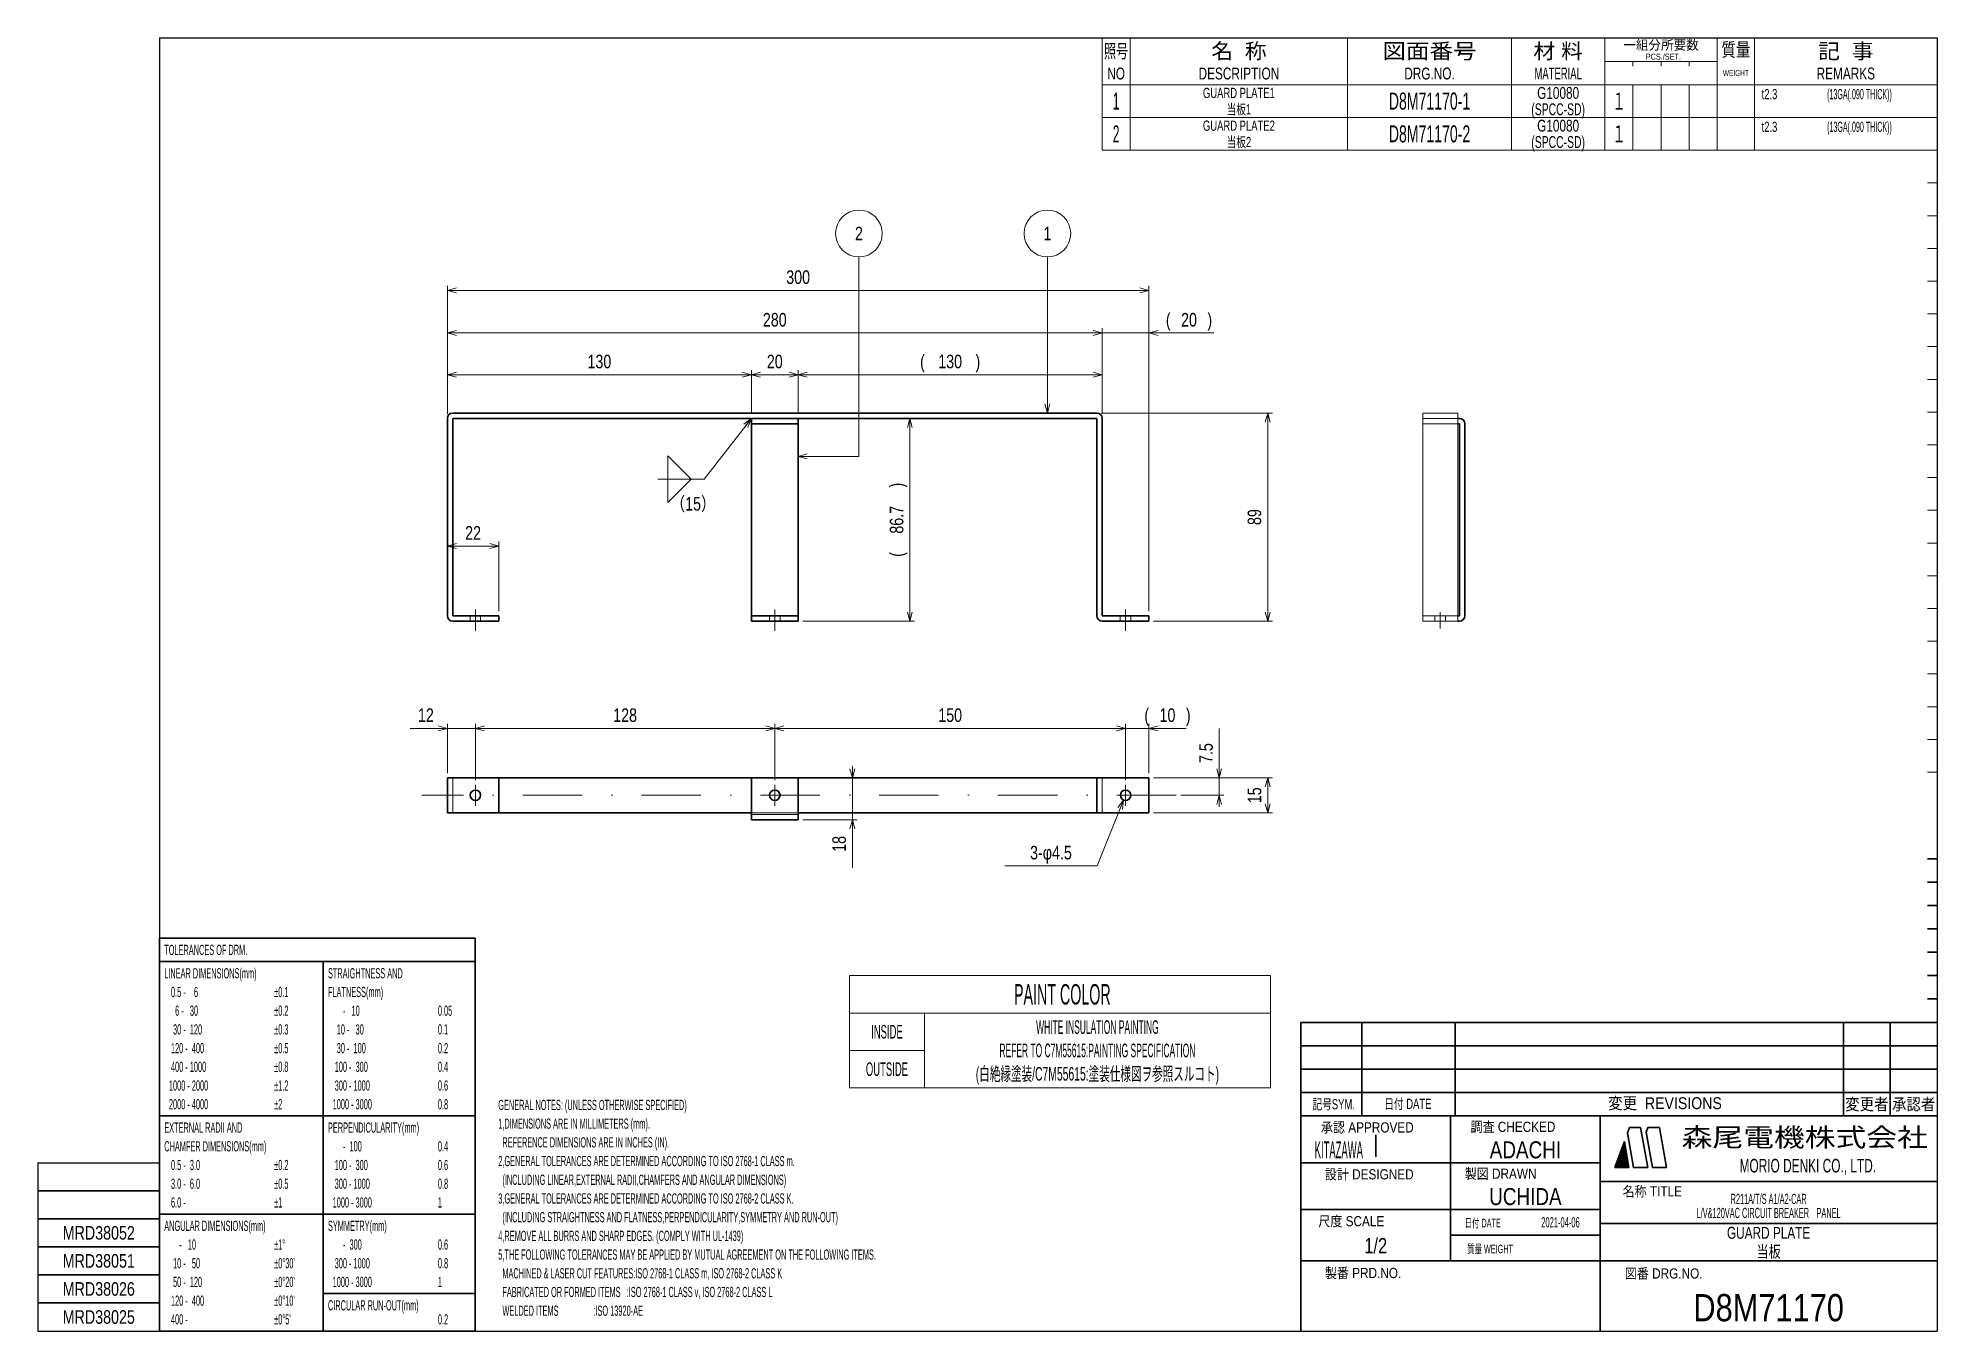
# Model space of a CAD drawing. Header units: millimetres. Extents: x 7 to 413, y 10 to 287.
import ezdxf
from ezdxf.enums import TextEntityAlignment as Align

# ---------------------------------------------------------------- set-up
doc = ezdxf.new("R2010")
doc.units = ezdxf.units.MM
doc.linetypes.add('DASHDOT', pattern=[25.3, 12.7, -6.3, 0, -6.3])
doc.linetypes.add('DASHED', pattern=[19, 12.7, -6.3])
for name, color, linetype in [('GR01_01', 7, 'Continuous'), ('GR01_02', 7, 'Continuous'), ('GR01_03', 7, 'Continuous'), ('図面枠D8M', 7, 'Continuous'), ('表題、部品表_01', 7, 'Continuous'), ('表題、部品表_02', 7, 'Continuous'), ('表題、部品表_03', 7, 'Continuous')]:
    doc.layers.add(name, color=color, linetype=linetype)
doc.styles.add('HG丸ｺﾞｼｯｸM-PRO', font='')
doc.styles.get('HG丸ｺﾞｼｯｸM-PRO').set_extended_font_data('HG丸ｺﾞｼｯｸM-PRO')

# ---------------------------------------------------------------- blocks, each defined once
blk = doc.blocks.new('BLKF024')
at = {"layer": '図面枠D8M', "color": 4, "linetype": 'Continuous', "lineweight": 13}
for p, q in [((344.778471, 46.998727), (346.524087, 48.744343)), ((344.8594, 47.221078), (346.502888, 48.864566)), ((344.940329, 47.443428), (346.48169, 48.984789)), ((345.021258, 47.665778), (346.460491, 49.105012)), ((345.102186, 47.888128), (346.439293, 49.225235)), ((345.183115, 48.110479), (346.418094, 49.345457)), ((345.264044, 48.332829), (346.396896, 49.46568)), ((345.344973, 48.555179), (346.375697, 49.585903)), ((345.425902, 48.777529), (346.354499, 49.706126)), ((345.506831, 48.999879), (346.3333, 49.826349)), ((345.58776, 49.22223), (346.312102, 49.946572)), ((345.668689, 49.44458), (346.290903, 50.066794)), ((345.749617, 49.66693), (346.269705, 50.187017)), ((345.830546, 49.88928), (346.248506, 50.30724)), ((345.911475, 50.111631), (346.227307, 50.427463)), ((345.992404, 50.333981), (346.206109, 50.547686)), ((346.073333, 50.556331), (346.18491, 50.667909)), ((346.154262, 50.778681), (346.163712, 50.788131)), ((344.157871, 45.246757), (346.693675, 47.782561)), ((344.211969, 45.442276), (346.672477, 47.902784)), ((344.292898, 45.664626), (346.651278, 48.023006)), ((344.299292, 45.246757), (346.714874, 47.662338)), ((344.373827, 45.886976), (346.63008, 48.143229)), ((344.440714, 45.246757), (346.736072, 47.542115)), ((344.454756, 46.109327), (346.608881, 48.263452)), ((344.535684, 46.331677), (346.587682, 48.383675)), ((344.582135, 45.246757), (346.757271, 47.421892)), ((344.616613, 46.554027), (346.566484, 48.503898)), ((344.697542, 46.776377), (346.545285, 48.624121)), ((344.723556, 45.246757), (346.778469, 47.301669)), ((344.864978, 45.246757), (346.799668, 47.181447)), ((345.006399, 45.246757), (346.820866, 47.061224)), ((345.147821, 45.246757), (346.842065, 46.941001)), ((345.289242, 45.246757), (346.863263, 46.820778)), ((345.430663, 45.246757), (346.884462, 46.700555)), ((345.572085, 45.246757), (346.90566, 46.580332)), ((345.713506, 45.246757), (346.926859, 46.46011)), ((345.854927, 45.246757), (346.948057, 46.339887)), ((345.996349, 45.246757), (346.969256, 46.219664)), ((346.13777, 45.246757), (346.990455, 46.099441)), ((346.279191, 45.246757), (347.011653, 45.979218)), ((346.420613, 45.246757), (347.032852, 45.858995)), ((346.562034, 45.246757), (347.05405, 45.738773)), ((346.703455, 45.246757), (347.075249, 45.61855)), ((346.844877, 45.246757), (347.096447, 45.498327)), ((346.986298, 45.246757), (347.117646, 45.378104)), ((347.12772, 45.246757), (347.138844, 45.257881))]:
    blk.add_line(p, q, dxfattribs=at)
blk = doc.blocks.new('BLKF023')
at = {"layer": '図面枠D8M', "color": 2, "linetype": 'Continuous', "lineweight": 25}
for p, q in [((33, 286.75), (413, 286.75)), ((33, 286.75), (33, 10.25)), ((413, 286.75), (413, 10.25)), ((7, 46.25), (7, 10.25)), ((7, 46.25), (33, 46.25)), ((7, 10.25), (413, 10.25))]:
    blk.add_line(p, q, dxfattribs=at)
at = {"layer": '図面枠D8M', "color": 4, "linetype": 'Continuous', "lineweight": 13}
for p, q in [((413, 269.75), (411, 269.75)), ((413, 262.75), (411, 262.75)), ((413, 255.75), (411, 255.75)), ((413, 248.75), (411, 248.75)), ((413, 241.75), (411, 241.75)), ((413, 234.75), (411, 234.75)), ((413, 227.75), (411, 227.75)), ((413, 220.75), (411, 220.75)), ((413, 213.75), (411, 213.75)), ((413, 206.75), (411, 206.75)), ((413, 199.75), (411, 199.75)), ((413, 192.75), (411, 192.75)), ((413, 185.75), (411, 185.75)), ((413, 178.75), (411, 178.75)), ((413, 171.75), (411, 171.75)), ((413, 164.75), (411, 164.75)), ((413, 157.75), (411, 157.75)), ((413, 150.75), (411, 150.75)), ((413, 143.75), (411, 143.75)), ((413, 136.75), (411, 136.75)), ((411, 129.75), (413, 129.75))]:
    blk.add_line(p, q, dxfattribs=at)
at = {"layer": '図面枠D8M', "color": 3, "linetype": 'Continuous', "lineweight": 35}
for p, q in [((413, 111.25), (411, 111.25)), ((413, 106.25), (411, 106.25)), ((413, 101.25), (411, 101.25)), ((413, 96.25), (411, 96.25)), ((413, 91.25), (411, 91.25)), ((413, 86.25), (411, 86.25)), ((413, 81.25), (411, 81.25)), ((277, 76.25), (413, 76.25)), ((277, 76.25), (277, 10.25)), ((290, 76.25), (290, 56.25)), ((310, 76.25), (310, 56.25)), ((393, 76.25), (393, 56.25)), ((403, 76.25), (403, 56.25)), ((277, 71.25), (413, 71.25)), ((277, 66.25), (413, 66.25)), ((277, 61.25), (413, 61.25)), ((277, 56.25), (413, 56.25)), ((309, 56.25), (309, 25.25)), ((341, 56.25), (341, 10.25)), ((346.84, 52.65), (347.23, 53.75)), ((347.23, 53.75), (349.64, 53.75)), ((351.14, 45.25), (349.64, 53.75)), ((351.18, 53.75), (350.82, 52.76)), ((351.18, 53.75), (353.64, 53.75)), ((355.14, 45.25), (353.64, 53.75)), ((293, 52.17), (293, 47.48)), ((344.14, 45.25), (346.16, 50.8)), ((347.14, 45.25), (346.16, 50.8)), ((348.14, 45.25), (346.84, 52.65)), ((352.14, 45.25), (350.82, 52.76)), ((277, 46.25), (341, 46.25)), ((344.14, 45.25), (347.14, 45.25)), ((348.14, 45.25), (351.14, 45.25)), ((352.14, 45.25), (355.14, 45.25)), ((341, 42.25), (413, 42.25)), ((7, 40.25), (33, 40.25)), ((7, 34.25), (33, 34.25)), ((277, 36.25), (341, 36.25)), ((341, 33.25), (413, 33.25)), ((309, 30.75), (341, 30.75)), ((7, 28.25), (33, 28.25)), ((277, 25.25), (413, 25.25)), ((7, 22.25), (33, 22.25)), ((33, 16.25), (7, 16.25))]:
    blk.add_line(p, q, dxfattribs=at)
at = {"layer": '図面枠D8M', "color": 4, "linetype": 'Continuous', "lineweight": 13}
blk.add_blockref('BLKF024', (0, 0), dxfattribs=at)
at = {"layer": '図面枠D8M', "color": 4, "linetype": 'Continuous', "lineweight": 13, "style": 'HG丸ｺﾞｼｯｸM-PRO'}
for s, height, width, p in [('記号SYM.', 2.182, 0.69227, (284.03, 58.74)), ('日付 DATE', 2.182, 0.692507, (299.87, 58.83)), ('変更  REVISIONS', 2.5455, 0.887352, (354.85, 58.97)), ('変更者', 2.545, 0.887717, (398, 58.75)), ('承認者', 2.545, 0.887717, (408, 58.75)), ('承認 APPROVED', 2.1818, 0.863151, (291.21, 53.79)), ('調査 CHECKED', 2.182, 0.863174, (322.34, 53.92)), ('設計 DESIGNED', 2.1818, 0.862613, (291.61, 43.76)), ('製図 DRAWN', 2.182, 0.863099, (319.7, 43.9)), ('名称 TITLE', 2.182, 0.862489, (352.13, 40.11)), ('尺度 SCALE', 2.182, 0.862581, (287.78, 33.74)), ('日付 DATE', 1.818, 0.618255, (315.88, 33.34)), ('質量 WEIGHT', 1.818, 0.618812, (317.46, 27.8)), ('製番 PRD.NO.', 2.182, 0.863299, (290.29, 22.66)), ('図番 DRG.NO.', 2.182, 0.863083, (354.56, 22.56))]:
    blk.add_text(s, height=height, dxfattribs=dict(at, width=width)).set_placement(p, align=Align.MIDDLE_CENTER)
at = {"layer": '図面枠D8M', "color": 2, "linetype": 'Continuous', "lineweight": 25, "style": 'HG丸ｺﾞｼｯｸM-PRO', "width": 1.206081}
blk.add_text('森尾電機株式会社', height=4, dxfattribs=at).set_placement((384.72, 51.68), align=Align.MIDDLE_CENTER)
at = {"layer": '図面枠D8M', "color": 3, "linetype": 'Continuous', "lineweight": 35, "style": 'HG丸ｺﾞｼｯｸM-PRO', "width": 0.652197}
blk.add_text('MORIO DENKI CO., LTD.', height=2.9091, dxfattribs=at).set_placement((385.38, 45.61), align=Align.MIDDLE_CENTER)
blk = doc.blocks.new('BLKF025')
at = {"layer": '図面枠D8M', "color": 3, "linetype": 'Continuous', "lineweight": 35, "style": 'HG丸ｺﾞｼｯｸM-PRO'}
for s, height, width, p in [('KITAZAWA', 3.636, 0.414762, (285.11, 49)), ('ADACHI', 3.636, 0.830909, (325, 49)), ('UCHIDA', 3.636, 0.830691, (325, 39)), ('L/V&120VAC CIRCUIT BREAKER\u3000PANEL', 2.1818, 0.522042, (377, 35.5)), ('R211A/T/S A1/A2-CAR', 2.1818, 0.521924, (377, 38.5)), ('2021-04-06', 2.182, 0.482412, (332.5, 33.5)), ('GUARD PLATE', 2.5455, 0.741549, (377, 31.25)), ('1/2', 3.273, 0.80628, (293, 28.5)), ('D8M71170', 5.818, 0.845432, (377, 15.25))]:
    blk.add_text(s, height=height, dxfattribs=dict(at, width=width)).set_placement(p, align=Align.MIDDLE_CENTER)
blk = doc.blocks.new('BLKF027')
at = {"layer": '表題、部品表_01', "color": 4, "linetype": 'Continuous', "lineweight": 13}
for p, q in [((234.5, 286.75), (234.5, 276.75)), ((234.5, 286.75), (413, 286.75)), ((240.5, 286.75), (240.5, 276.75)), ((287, 286.75), (287, 276.75)), ((322, 286.75), (322, 276.75)), ((342, 286.75), (342, 276.75)), ((366, 286.75), (366, 276.75)), ((374, 286.75), (374, 276.75)), ((413, 286.75), (413, 276.75)), ((342, 281.75), (366, 281.75)), ((348, 280.75), (348, 281.75)), ((354, 281.75), (354, 280.75)), ((360, 281.75), (360, 280.75)), ((234.5, 276.75), (413, 276.75))]:
    blk.add_line(p, q, dxfattribs=at)
at = {"layer": '表題、部品表_01', "color": 3, "linetype": 'Continuous', "lineweight": 35, "style": 'HG丸ｺﾞｼｯｸM-PRO'}
for s, height, width, p in [('照号', 2.909, 0.651535, (237.5, 283.95)), ('名  称', 3.273, 1.042426, (263.75, 283.95)), ('図面番号', 3.273, 1.127518, (304.5, 283.95)), ('材 料', 3.273, 1.042439, (332, 283.95)), ('一組分所要数', 2.036, 0.966638, (354, 285.25)), ('質量', 2.909, 0.781842, (370, 284.25)), ('記  事', 3.273, 1.042426, (393.5, 283.95)), ('NO', 2.545, 0.740841, (237.5, 279.15)), ('DESCRIPTION', 2.5455, 0.741365, (263.75, 279.15)), ('DRG.NO.', 2.545, 0.741189, (304.5, 279.15)), ('MATERIAL', 2.545, 0.594756, (332, 279.15)), ('PCS./SET.', 1.309, 0.862935, (354.5, 282.75)), ('REMARKS', 2.545, 0.742803, (393.5, 279.15)), ('WEIGHT', 1.309, 0.635507, (370, 279.25))]:
    blk.add_text(s, height=height, dxfattribs=dict(at, width=width)).set_placement(p, align=Align.MIDDLE_CENTER)
blk = doc.blocks.new('BLKF026')
at = {"layer": '表題、部品表_01', "color": 3, "linetype": 'Continuous', "lineweight": 13}
blk.add_blockref('BLKF027', (0, 0), dxfattribs=at)
blk = doc.blocks.new('BLKF028')
at = {"layer": '表題、部品表_02', "color": 4, "linetype": 'Continuous', "lineweight": 13}
for p, q in [((234.5, 276.75), (234.5, 269.75)), ((234.5, 276.75), (413, 276.75)), ((240.5, 276.75), (240.5, 269.75)), ((287, 276.75), (287, 269.75)), ((322, 276.75), (322, 269.75)), ((342, 276.75), (342, 269.75)), ((348, 276.75), (348, 269.75)), ((354, 276.75), (354, 269.75)), ((360, 269.75), (360, 276.75)), ((366, 276.75), (366, 269.75)), ((374, 276.75), (374, 269.75)), ((413, 276.75), (413, 269.75)), ((234.5, 269.75), (413, 269.75))]:
    blk.add_line(p, q, dxfattribs=at)
blk = doc.blocks.new('BLKF030')
at = {"layer": 'GR01_01', "color": 3, "linetype": 'Continuous', "lineweight": 35}
for p, q in [((94.52, 205.4), (94.52, 163.2)), ((233.37, 206.55), (95.67, 206.55)), ((95.67, 163.2), (95.67, 205.4)), ((95.67, 205.4), (233.37, 205.4)), ((233.37, 205.4), (233.37, 163.2)), ((234.52, 163.2), (234.52, 205.4)), ((105.52, 163.2), (95.67, 163.2)), ((105.52, 162.05), (105.52, 163.2)), ((244.52, 163.2), (234.52, 163.2)), ((244.52, 162.05), (244.52, 163.2)), ((95.67, 162.05), (105.52, 162.05)), ((234.52, 162.05), (244.52, 162.05))]:
    blk.add_line(p, q, dxfattribs=at)
at = {"layer": 'GR01_01', "color": 4, "linetype": 'DASHED', "lineweight": 13}
for p, q in [((99.39, 163.2), (99.39, 162.05)), ((101.64, 162.05), (101.64, 163.2)), ((238.39, 163.2), (238.39, 162.05)), ((240.64, 162.05), (240.64, 163.2))]:
    blk.add_line(p, q, dxfattribs=at)
at = {"layer": 'GR01_01', "color": 3, "linetype": 'Continuous', "lineweight": 35}
for centre, start, end in [((95.67, 205.4), 90, 180), ((233.37, 205.4), 0, 90), ((95.67, 163.2), 180, 270), ((234.52, 163.2), 180, 270)]:
    blk.add_arc(centre, 1.15, start, end, dxfattribs=at)
blk = doc.blocks.new('BLKF031')
at = {"layer": 'GR01_03', "color": 3, "linetype": 'Continuous', "lineweight": 35}
for p, q in [((159.52, 205.4), (159.52, 162.05)), ((159.52, 205.4), (169.52, 205.4)), ((159.52, 204.25), (169.52, 204.25)), ((169.52, 162.05), (169.52, 205.4)), ((159.52, 163.2), (169.52, 163.2)), ((159.52, 162.05), (169.52, 162.05))]:
    blk.add_line(p, q, dxfattribs=at)
at = {"layer": 'GR01_03', "color": 4, "linetype": 'DASHED', "lineweight": 13}
for p, q in [((163.39, 163.2), (163.39, 162.05)), ((165.64, 162.05), (165.64, 163.2))]:
    blk.add_line(p, q, dxfattribs=at)
blk = doc.blocks.new('BLKF032')
at = {"layer": 'GR01_01', "color": 3, "linetype": 'Continuous', "lineweight": 35}
for p, q in [((94.52, 121.06), (94.52, 128.56)), ((94.52, 128.56), (244.52, 128.56)), ((105.52, 121.06), (105.52, 128.56)), ((233.37, 121.06), (233.37, 128.56)), ((244.52, 121.06), (244.52, 128.56)), ((94.52, 121.06), (159.52, 121.06)), ((169.52, 121.06), (244.52, 121.06))]:
    blk.add_line(p, q, dxfattribs=at)
at = {"layer": 'GR01_01', "color": 4, "linetype": 'DASHED', "lineweight": 13}
for p, q in [((95.67, 121.06), (95.67, 128.56)), ((234.52, 121.06), (234.52, 128.56)), ((159.52, 121.06), (169.52, 121.06))]:
    blk.add_line(p, q, dxfattribs=at)
at = {"layer": 'GR01_01', "color": 3, "linetype": 'Continuous', "lineweight": 35}
for centre in [(100.52, 124.81), (239.52, 124.81)]:
    blk.add_circle(centre, 1.12, dxfattribs=at)
blk = doc.blocks.new('BLKF033')
at = {"layer": 'GR01_03', "color": 3, "linetype": 'Continuous', "lineweight": 35}
for p, q in [((159.52, 119.56), (159.52, 128.56)), ((159.52, 128.56), (169.52, 128.56)), ((169.52, 119.56), (169.52, 128.56)), ((169.52, 119.56), (159.52, 119.56))]:
    blk.add_line(p, q, dxfattribs=at)
at = {"layer": 'GR01_03', "color": 4, "linetype": 'DASHED', "lineweight": 13}
blk.add_line((159.52, 120.71), (169.52, 120.71), dxfattribs=at)
at = {"layer": 'GR01_03', "color": 3, "linetype": 'Continuous', "lineweight": 35}
blk.add_circle((164.52, 124.81), 1.12, dxfattribs=at)
blk = doc.blocks.new('FXTIP_ARROW_S')
at = {"color": 0, "linetype": 'Continuous', "lineweight": -2}
for q in [(-1, 0), (-0.97, 0.26), (-0.97, -0.26)]:
    blk.add_line((0, 0), q, dxfattribs=at)
blk = doc.blocks.new('FXTIP_ARROW_E')
at = {"color": 0, "linetype": 'Continuous', "lineweight": -2}
for q in [(-1, 0), (-0.97, 0.26), (-0.97, -0.26)]:
    blk.add_line((0, 0), q, dxfattribs=at)
blk = doc.blocks.new('BLKF034')
at = {"layer": '表題、部品表_02', "color": 4, "linetype": 'Continuous', "lineweight": 13}
for p, q in [((234.5, 269.75), (234.5, 262.75)), ((234.5, 269.75), (413, 269.75)), ((240.5, 269.75), (240.5, 262.75)), ((287, 269.75), (287, 262.75)), ((322, 269.75), (322, 262.75)), ((342, 269.75), (342, 262.75)), ((348, 269.75), (348, 262.75)), ((354, 269.75), (354, 262.75)), ((360, 262.75), (360, 269.75)), ((366, 269.75), (366, 262.75)), ((374, 269.75), (374, 262.75)), ((413, 269.75), (413, 262.75)), ((234.5, 262.75), (413, 262.75))]:
    blk.add_line(p, q, dxfattribs=at)
blk = doc.blocks.new('BLKF037')
at = {"layer": '表題、部品表_01', "color": 3, "linetype": 'Continuous', "lineweight": 13}
for p, q in [((270.5, 86.25), (180.5, 86.25)), ((180.5, 86.25), (180.5, 62.25)), ((270.5, 62.25), (270.5, 86.25)), ((180.5, 78.25), (270.5, 78.25)), ((196.5, 78.25), (196.5, 62.25)), ((180.5, 70.25), (196.5, 70.25)), ((180.5, 62.25), (270.5, 62.25))]:
    blk.add_line(p, q, dxfattribs=at)
at = {"layer": '表題、部品表_01', "color": 3, "linetype": 'Continuous', "lineweight": 13, "style": 'HG丸ｺﾞｼｯｸM-PRO'}
for s, height, width, p in [('PAINT COLOR', 4.3636, 0.522273, (226, 82.25)), ('INSIDE', 2.909, 0.521235, (188.5, 74.25)), ('OUTSIDE', 2.909, 0.521235, (188.5, 66.25))]:
    blk.add_text(s, height=height, dxfattribs=dict(at, width=width)).set_placement(p, align=Align.MIDDLE_CENTER)
blk = doc.blocks.new('BLKF036')
at = {"layer": '表題、部品表_01', "color": 3, "linetype": 'Continuous', "lineweight": 13}
blk.add_blockref('BLKF037', (0, 0), dxfattribs=at)
at = {"layer": '表題、部品表_01', "color": 3, "linetype": 'Continuous', "lineweight": 13, "style": 'HG丸ｺﾞｼｯｸM-PRO'}
for s, width, p in [('WHITE INSULATION PAINTING', 0.464685, (233.5, 75.25)), ('REFER TO C7M55615:PAINTING SPECIFICATION', 0.464716, (233.5, 70.25)), ('(白絶縁塗装/C7M55615:塗装仕様図ヲ参照スルコト)', 0.570008, (233.5, 65.25))]:
    blk.add_text(s, height=2.9091, dxfattribs=dict(at, width=width)).set_placement(p, align=Align.MIDDLE_CENTER)
blk = doc.blocks.new('BLKF038')
at = {"layer": '図面枠D8M', "color": 3, "linetype": 'Continuous', "lineweight": 35}
for p, q in [((33, 94.25), (100.5, 94.25)), ((33, 94.25), (33, 10.25)), ((100.5, 10.25), (100.5, 94.25)), ((33, 89.25), (100.5, 89.25)), ((68, 10.25), (68, 89.25)), ((33, 56.25), (68, 56.25)), ((68, 56.25), (100.5, 56.25)), ((33, 35.25), (68, 35.25)), ((68, 35.25), (100.5, 35.25)), ((68, 18.25), (100.5, 18.25)), ((33, 10.25), (100.5, 10.25))]:
    blk.add_line(p, q, dxfattribs=at)
at = {"layer": '図面枠D8M', "color": 4, "linetype": 'Continuous', "lineweight": 13, "style": 'HG丸ｺﾞｼｯｸM-PRO'}
for s, height, width, p in [('TOLERANCES OF DRM.', 2.1818, 0.522208, (34, 91.75)), ('LINEAR DIMENSIONS(mm)', 2.1818, 0.521664, (34, 86.75)), ('STRAIGHTNESS AND', 2.1818, 0.521949, (69, 86.75)), (' 0.5 -    6', 2.1818, 0.524049, (35, 82.75)), ('±0.1', 2.182, 0.52198, (57.5, 82.75)), ('FLATNESS(mm)', 2.1818, 0.521994, (69, 82.75)), ('   6 -   30', 2.1818, 0.52397, (35, 78.75)), ('±0.2', 2.182, 0.52198, (57.5, 78.75)), ('     -   10', 2.1818, 0.524651, (70, 78.75)), ('0.05', 2.182, 0.52205, (92.5, 78.75)), ('  30 -  120', 2.1818, 0.522893, (35, 74.75)), ('±0.3', 2.182, 0.52198, (57.5, 74.75)), ('  10 -   30', 2.1818, 0.523391, (70, 74.75)), ('0.1', 2.182, 0.522424, (92.5, 74.75)), (' 120 -  400', 2.1818, 0.52246, (35, 70.75)), ('±0.5', 2.182, 0.52198, (57.5, 70.75)), ('  30 -  100', 2.1818, 0.522893, (70, 70.75)), ('0.2', 2.182, 0.522424, (92.5, 70.75)), (' 400 - 1000', 2.1818, 0.52208, (35, 66.75)), ('±0.8', 2.182, 0.52198, (57.5, 66.75)), (' 100 -  300', 2.1818, 0.52246, (70, 66.75)), ('0.4', 2.182, 0.522424, (92.5, 66.75)), ('1000 - 2000', 2.1818, 0.521744, (35, 62.75)), ('±1.2', 2.182, 0.52198, (57.5, 62.75)), (' 300 - 1000', 2.1818, 0.52208, (70, 62.75)), ('0.6', 2.182, 0.522424, (92.5, 62.75)), ('2000 - 4000', 2.1818, 0.521744, (35, 58.75)), ('±2', 2.182, 0.521216, (57.5, 58.75)), ('1000 - 3000', 2.1818, 0.521744, (70, 58.75)), ('0.8', 2.182, 0.522424, (92.5, 58.75)), ('EXTERNAL RADII AND', 2.1818, 0.522426, (34, 53.75)), ('PERPENDICULARITY(mm)', 2.1818, 0.521822, (69, 53.75)), ('CHAMFER DIMENSIONS(mm)', 2.1818, 0.521615, (34, 49.75)), ('     -  100', 2.1818, 0.52397, (70, 49.75)), ('0.4', 2.182, 0.522424, (92.5, 49.75)), (' 0.5 -  3.0', 2.1818, 0.523514, (35, 45.75)), ('±0.2', 2.182, 0.52198, (57.5, 45.75)), (' 100 -  300', 2.1818, 0.52246, (70, 45.75)), ('0.6', 2.182, 0.522424, (92.5, 45.75)), (' 3.0 -  6.0', 2.1818, 0.523514, (35, 41.75)), ('±0.5', 2.182, 0.52198, (57.5, 41.75)), (' 300 - 1000', 2.1818, 0.52208, (70, 41.75)), ('0.8', 2.182, 0.522424, (92.5, 41.75)), (' 6.0 -', 2.182, 0.523279, (35, 37.75)), ('±1', 2.182, 0.521216, (57.5, 37.75)), ('1000 - 3000', 2.1818, 0.521744, (70, 37.75)), ('1', 2.18, 0.521199, (92.5, 37.75)), ('ANGULAR DIMENSIONS(mm)', 2.1818, 0.521887, (34, 32.75)), ('SYMMETRY(mm)', 2.1818, 0.521222, (69, 32.75)), ('     -   10', 2.1818, 0.524651, (35, 28.75)), ('±1°', 2.182, 0.52122, (57.5, 28.75)), ('     -  300', 2.1818, 0.52397, (70, 28.75)), ('0.6', 2.182, 0.522424, (92.5, 28.75)), ('  10 -   50', 2.1818, 0.523391, (35, 24.75)), ("±0°30'", 2.182, 0.521679, (57.5, 24.75)), (' 300 - 1000', 2.1818, 0.52208, (70, 24.75)), ('0.8', 2.182, 0.522424, (92.5, 24.75)), ('  50 -  120', 2.1818, 0.522893, (35, 20.75)), ("±0°20'", 2.182, 0.521679, (57.5, 20.75)), ('1000 - 3000', 2.1818, 0.521744, (70, 20.75)), ('1', 2.18, 0.521199, (92.5, 20.75)), (' 120 -  400', 2.1818, 0.52246, (35, 16.75)), ("±0°10'", 2.182, 0.521679, (57.5, 16.75)), ('CIRCULAR RUN-OUT(mm)', 2.1818, 0.521639, (69, 15.75)), (' 400 -', 2.182, 0.52234, (35, 12.75)), ("±0°5'", 2.182, 0.521776, (57.5, 12.75)), ('0.2', 2.182, 0.522424, (92.5, 12.75))]:
    blk.add_text(s, height=height, dxfattribs=dict(at, width=width)).set_placement(p, align=Align.MIDDLE_LEFT)
blk = doc.blocks.new('BLKF039')
at = {"layer": 'GR01_01', "color": 3, "linetype": 'Continuous', "lineweight": 13}
for p, q in [((303.05, 206.55), (310.55, 206.55)), ((303.05, 162.05), (303.05, 206.55)), ((310.55, 162.05), (310.55, 206.55)), ((303.05, 163.2), (310.55, 163.2)), ((303.05, 162.05), (310.55, 162.05))]:
    blk.add_line(p, q, dxfattribs=at)
at = {"layer": 'GR01_01', "color": 4, "linetype": 'DASHED', "lineweight": 13}
blk.add_line((303.05, 205.4), (310.55, 205.4), dxfattribs=at)
blk = doc.blocks.new('BLKF040')
at = {"layer": 'GR01_03', "color": 4, "linetype": 'DASHED', "lineweight": 13}
for p, q in [((303.05, 205.4), (310.55, 205.4)), ((303.05, 204.25), (303.05, 205.4)), ((310.55, 204.25), (303.05, 204.25)), ((303.05, 163.2), (310.55, 163.2)), ((303.05, 162.05), (303.05, 163.2)), ((305.67, 162.05), (305.67, 163.2)), ((307.92, 163.2), (307.92, 162.05)), ((310.55, 162.05), (303.05, 162.05))]:
    blk.add_line(p, q, dxfattribs=at)
at = {"layer": 'GR01_03', "color": 3, "linetype": 'Continuous', "lineweight": 35}
for p, q in [((310.55, 205.4), (310.9, 205.4)), ((310.9, 204.25), (310.55, 204.25)), ((310.9, 163.2), (310.9, 204.25)), ((312.05, 204.25), (312.05, 163.2)), ((310.55, 163.2), (310.9, 163.2)), ((310.9, 162.05), (310.55, 162.05))]:
    blk.add_line(p, q, dxfattribs=at)
for centre, start, end in [((310.9, 204.25), 0, 90), ((310.9, 163.2), 270, 0)]:
    blk.add_arc(centre, 1.15, start, end, dxfattribs=at)

msp = doc.modelspace()

# ---------------------------------------------------------------- linework, layer by layer
at = {"layer": 'GR01_01', "color": 4, "linetype": 'DASHDOT', "lineweight": 13}
for p, q in [((100.52, 160.01), (100.52, 164.51)), ((239.52, 160.01), (239.52, 164.51)), ((100.52, 122.56), (100.52, 127.06)), ((239.52, 122.56), (239.52, 127.06)), ((250.34, 124.81), (89.03, 124.81))]:
    msp.add_line(p, q, dxfattribs=at)
at = {"layer": 'GR01_02', "color": 4, "linetype": 'Continuous', "lineweight": 13}
for p, q in [((182.51, 197.27), (182.51, 239.94)), ((222.81, 206.55), (222.81, 239.94)), ((94.52, 206.4), (94.52, 233.78)), ((94.52, 232.78), (244.52, 232.78)), ((244.52, 164.2), (244.52, 233.78)), ((94.52, 206.4), (94.52, 224.67)), ((94.52, 223.67), (234.52, 223.67)), ((234.52, 206.4), (234.52, 224.67)), ((234.52, 223.67), (244.52, 223.67)), ((244.52, 164.2), (244.52, 224.67)), ((244.52, 223.67), (258.36, 223.67)), ((94.52, 206.4), (94.52, 215.74)), ((159.52, 206.4), (159.52, 215.74)), ((169.52, 206.4), (169.52, 215.74)), ((234.52, 206.4), (234.52, 215.74)), ((94.52, 214.74), (159.52, 214.74)), ((159.52, 214.74), (169.52, 214.74)), ((169.52, 214.74), (234.52, 214.74)), ((159.52, 205.4), (149.45, 192.43)), ((193.39, 162.05), (193.39, 205.4)), ((234.37, 206.55), (270.9, 206.55)), ((269.9, 162.05), (269.9, 206.55)), ((141.66, 192.43), (141.66, 197.43)), ((141.66, 197.43), (146.66, 192.43)), ((169.52, 197.27), (182.51, 197.27)), ((149.45, 192.43), (139.53, 192.43)), ((141.66, 192.43), (141.66, 187.43)), ((141.66, 187.43), (146.66, 192.43)), ((105.52, 164.2), (105.52, 179.1)), ((94.52, 178.1), (105.52, 178.1)), ((170.52, 162.05), (194.39, 162.05)), ((245.52, 162.05), (270.9, 162.05)), ((86.6, 139.12), (94.52, 139.12)), ((94.52, 129.56), (94.52, 140.12)), ((94.52, 139.12), (100.52, 139.12)), ((100.52, 128.06), (100.52, 140.12)), ((100.52, 139.12), (164.52, 139.12)), ((164.52, 128.06), (164.52, 140.12)), ((164.52, 139.12), (239.52, 139.12)), ((239.52, 128.06), (239.52, 140.12)), ((239.52, 139.12), (244.52, 139.12)), ((244.52, 129.56), (244.52, 140.12)), ((244.52, 139.12), (252.44, 139.12)), ((259.54, 128.56), (259.54, 139.09)), ((181.11, 128.56), (181.11, 131.06)), ((181.11, 119.56), (181.11, 128.56)), ((245.52, 128.56), (270.9, 128.56)), ((245.52, 128.56), (260.54, 128.56)), ((259.54, 124.81), (259.54, 128.56)), ((269.9, 121.06), (269.9, 128.56)), ((239.1, 123.77), (233.45, 109.72)), ((251.34, 124.81), (260.54, 124.81)), ((259.54, 122.31), (259.54, 124.81)), ((170.52, 119.56), (182.11, 119.56)), ((181.11, 109.28), (181.11, 119.56)), ((245.52, 121.06), (270.9, 121.06)), ((233.45, 109.72), (213.69, 109.72))]:
    msp.add_line(p, q, dxfattribs=at)
for centre in [(182.51, 244.94), (222.81, 244.94)]:
    msp.add_circle(centre, 5, dxfattribs=at)
at = {"layer": 'GR01_03', "color": 4, "linetype": 'DASHDOT', "lineweight": 13}
for p, q in [((164.52, 160.01), (164.52, 164.51)), ((306.8, 163.95), (306.8, 160.5)), ((164.52, 122.56), (164.52, 127.06))]:
    msp.add_line(p, q, dxfattribs=at)

# ---------------------------------------------------------------- block references
at = {"layer": 'GR01_01', "color": 3, "linetype": 'Continuous', "lineweight": 35}
for name in ['BLKF030', 'BLKF032']:
    msp.add_blockref(name, (0, 0), dxfattribs=at)
at = {"layer": 'GR01_01', "color": 3, "linetype": 'Continuous', "lineweight": 13}
msp.add_blockref('BLKF039', (0, 0), dxfattribs=at)
at = {"layer": 'GR01_02', "color": 4, "linetype": 'Continuous', "lineweight": 13, "xscale": 2, "yscale": 2}
for name, p, rotation in [('FXTIP_ARROW_S', (94.52, 232.78), 180), ('FXTIP_ARROW_E', (244.52, 232.78), 360), ('FXTIP_ARROW_S', (94.52, 223.67), 180), ('FXTIP_ARROW_E', (234.52, 223.67), 360), ('FXTIP_ARROW_S', (244.52, 223.67), 180), ('FXTIP_ARROW_S', (94.52, 214.74), 180), ('FXTIP_ARROW_E', (159.52, 214.74), 360), ('FXTIP_ARROW_S', (159.52, 214.74), 180), ('FXTIP_ARROW_E', (169.52, 214.74), 360), ('FXTIP_ARROW_S', (169.52, 214.74), 180), ('FXTIP_ARROW_E', (234.52, 214.74), 360), ('FXTIP_ARROW_S', (222.81, 206.55), 270), ('FXTIP_ARROW_S', (159.52, 205.4), 52.16677805514789), ('FXTIP_ARROW_E', (193.39, 205.4), 90), ('FXTIP_ARROW_E', (269.9, 206.55), 90), ('FXTIP_ARROW_S', (169.52, 197.27), 180), ('FXTIP_ARROW_S', (94.52, 178.1), 180), ('FXTIP_ARROW_E', (105.52, 178.1), 360), ('FXTIP_ARROW_S', (193.39, 162.05), 270), ('FXTIP_ARROW_S', (269.9, 162.05), 270), ('FXTIP_ARROW_E', (94.52, 139.12), 360), ('FXTIP_ARROW_S', (100.52, 139.12), 180), ('FXTIP_ARROW_E', (164.52, 139.12), 360), ('FXTIP_ARROW_S', (164.52, 139.12), 180), ('FXTIP_ARROW_E', (239.52, 139.12), 360), ('FXTIP_ARROW_S', (244.52, 139.12), 180), ('FXTIP_ARROW_S', (181.11, 128.56), 270), ('FXTIP_ARROW_S', (259.54, 128.56), 270), ('FXTIP_ARROW_E', (269.9, 128.56), 90), ('FXTIP_ARROW_S', (239.1, 123.77), 68.09659857763127), ('FXTIP_ARROW_E', (259.54, 124.81), 90), ('FXTIP_ARROW_S', (269.9, 121.06), 270), ('FXTIP_ARROW_E', (181.11, 119.56), 90)]:
    msp.add_blockref(name, p, dxfattribs=dict(at, rotation=rotation))
at = {"layer": 'GR01_03', "color": 3, "linetype": 'Continuous', "lineweight": 35}
for name in ['BLKF031', 'BLKF033']:
    msp.add_blockref(name, (0, 0), dxfattribs=at)
at = {"layer": 'GR01_03', "color": 3, "linetype": 'DASHED', "lineweight": 13}
msp.add_blockref('BLKF040', (0, 0), dxfattribs=at)
at = {"layer": '図面枠D8M', "color": 4, "linetype": 'Continuous', "lineweight": 35}
msp.add_blockref('BLKF023', (0, 0), dxfattribs=at)
at = {"layer": '図面枠D8M', "color": 4, "linetype": 'Continuous', "lineweight": 13}
msp.add_blockref('BLKF038', (0, 0), dxfattribs=at)
at = {"layer": '図面枠D8M', "color": 3, "linetype": 'Continuous', "lineweight": 35}
msp.add_blockref('BLKF025', (0, 0), dxfattribs=at)
at = {"layer": '表題、部品表_01', "color": 3, "linetype": 'Continuous', "lineweight": 13}
for name in ['BLKF026', 'BLKF036']:
    msp.add_blockref(name, (0, 0), dxfattribs=at)
at = {"layer": '表題、部品表_02', "color": 4, "linetype": 'Continuous', "lineweight": 13}
for name in ['BLKF028', 'BLKF034']:
    msp.add_blockref(name, (0, 0), dxfattribs=at)

# ---------------------------------------------------------------- texts
at = {"layer": 'GR01_02', "color": 3, "linetype": 'Continuous', "lineweight": 35, "style": 'HG丸ｺﾞｼｯｸM-PRO', "width": 0.784542}
for s, p in [('2', (182.51, 244.94)), ('1', (222.81, 244.94))]:
    msp.add_text(s, height=2.91, dxfattribs=at).set_placement(p, align=Align.MIDDLE_CENTER)
at = {"layer": 'GR01_02', "color": 3, "linetype": 'Continuous', "lineweight": 35, "style": 'HG丸ｺﾞｼｯｸM-PRO'}
for s, height, rotation, width, p in [('300', 2.909, 360, 0.784542, (169.52, 233.28)), ('280', 2.909, 360, 0.784542, (164.52, 224.17)), ('(', 2.91, 360, 0.781868, (248.64, 224.17)), ('20', 2.909, 360, 0.784542, (253.08, 224.17)), (')', 2.91, 360, 0.781868, (257.52, 224.17)), ('130', 2.909, 360, 0.784542, (127.02, 215.24)), ('20', 2.909, 360, 0.784542, (164.52, 215.24)), ('(', 2.91, 360, 0.781868, (196.1, 215.24)), ('130', 2.909, 360, 0.784542, (202.02, 215.24)), (')', 2.91, 360, 0.781868, (207.94, 215.24)), ('89', 2.909, 90, 0.784542, (269.4, 184.3)), ('22', 2.909, 360, 0.784542, (100.02, 178.6)), ('12', 2.909, 360, 0.784542, (89.93, 139.62)), ('128', 2.909, 360, 0.784542, (132.52, 139.62)), ('150', 2.909, 360, 0.784542, (202.02, 139.62)), ('(', 2.91, 360, 0.781868, (244.04, 139.62)), ('10', 2.909, 360, 0.784542, (248.48, 139.62)), (')', 2.91, 360, 0.781868, (252.92, 139.62)), ('7.5', 2.909, 90, 0.784839, (259.04, 133.83)), ('15', 2.909, 90, 0.784542, (269.4, 124.81)), ('18', 2.909, 90, 0.784542, (180.61, 114.42))]:
    msp.add_text(s, height=height, rotation=rotation, dxfattribs=dict(at, width=width)).set_placement(p, align=Align.BOTTOM_CENTER)
at = {"layer": 'GR01_02', "color": 4, "linetype": 'Continuous', "lineweight": 35, "style": 'HG丸ｺﾞｼｯｸM-PRO'}
for s, height, width, p in [(')', 2.91, 0.781868, (192.89, 191.12)), ('86.7', 2.909, 0.784749, (192.89, 183.72)), ('(', 2.91, 0.781868, (192.89, 176.32))]:
    msp.add_text(s, height=height, rotation=90, dxfattribs=dict(at, width=width)).set_placement(p, align=Align.BOTTOM_CENTER)
at = {"layer": 'GR01_02', "color": 3, "linetype": 'Continuous', "lineweight": 35, "style": 'HG丸ｺﾞｼｯｸM-PRO', "width": 0.782992}
msp.add_text('（15）', height=2.909, dxfattribs=at).set_placement((142.25, 184.81), align=Align.BOTTOM_LEFT)
at = {"layer": 'GR01_02', "color": 3, "linetype": 'Continuous', "lineweight": 35, "style": 'HG丸ｺﾞｼｯｸM-PRO', "width": 0.783565}
msp.add_text('3-φ4.5', height=2.909, dxfattribs=at).set_placement((223.57, 110.22), align=Align.BOTTOM_CENTER)
at = {"layer": '図面枠D8M', "color": 3, "linetype": 'Continuous', "lineweight": 35, "style": 'HG丸ｺﾞｼｯｸM-PRO'}
for s, width, p in [('GENERAL NOTES: (UNLESS OTHERWISE SPECIFIED)', 0.52211, (105.41, 59.69)), ('1,DIMENSIONS ARE IN MILLIMETERS (mm).', 0.522052, (105.41, 55.69)), ('  REFERENCE DIMENSIONS ARE IN INCHES (IN).', 0.522009, (105.41, 51.69)), ('2,GENERAL TOLERANCES ARE DETERMINED ACCORDING TO ISO 2768-1 CLASS m.', 0.522186, (105.41, 47.69)), ('  (INCLUDING LINEAR,EXTERNAL RADII,CHAMFERS AND ANGULAR DIMENSIONS)', 0.522355, (105.41, 43.69)), ('3,GENERAL TOLERANCES ARE DETERMINED ACCORDING TO ISO 2768-2 CLASS K.', 0.52223, (105.41, 39.69)), ('  (INCLUDING STRAIGHTNESS AND FLATNESS,PERPENDICULARITY,SYMMETRY AND RUN-OUT)', 0.522087, (105.41, 35.69)), ('4,REMOVE ALL BURRS AND SHARP EDGES. (COMPLY WITH UL-1439)', 0.52235, (105.41, 31.69)), ('5,THE FOLLOWING TOLERANCES MAY BE APPLIED BY MUTUAL AGREEMENT ON THE FOLLOWING ITEMS.', 0.522482, (105.41, 27.69)), ('  MACHINED & LASER CUT FEATURES:ISO 2768-1 CLASS m, ISO 2768-2 CLASS K', 0.522369, (105.41, 23.69)), ('  FABRICATED OR FORMED ITEMS   :ISO 2768-1 CLASS v, ISO 2768-2 CLASS L', 0.522509, (105.41, 19.69)), ('  WELDED ITEMS                 :ISO 13920-AE', 0.523476, (105.41, 15.69))]:
    msp.add_text(s, height=2.1818, dxfattribs=dict(at, width=width)).set_placement(p, align=Align.TOP_LEFT)
for s, height, width, p in [('MRD38052', 2.909, 0.783793, (20, 31.25)), ('当板', 2.545, 0.741121, (377, 27.25)), ('MRD38051', 2.909, 0.783793, (20, 25.25)), ('MRD38026', 2.909, 0.783793, (20, 19.25)), ('MRD38025', 2.909, 0.783793, (20, 13.25))]:
    msp.add_text(s, height=height, dxfattribs=dict(at, width=width)).set_placement(p, align=Align.MIDDLE_CENTER)
at = {"layer": '表題、部品表_03', "color": 3, "linetype": 'Continuous', "lineweight": 35, "style": 'HG丸ｺﾞｼｯｸM-PRO'}
for s, height, width, p in [('GUARD PLATE1', 2.1818, 0.692166, (263.75, 275)), ('G10080', 2.545, 0.740408, (332, 275)), ('1', 3.64, 0.521199, (237.5, 273.25)), ('当板1', 2.182, 0.691991, (263.75, 271.5)), ('D8M71170-1', 3.636, 0.619404, (304.5, 273.25)), ('(SPCC-SD)', 2.545, 0.652377, (332, 271.5)), ('１', 3.64, 0.578238, (345, 273.25)), ('2', 3.64, 0.521199, (237.5, 266.25)), ('GUARD PLATE2', 2.1818, 0.692166, (263.75, 268)), ('D8M71170-2', 3.636, 0.619404, (304.5, 266.25)), ('G10080', 2.545, 0.740408, (332, 268)), ('１', 3.64, 0.578238, (345, 266.25)), ('当板2', 2.182, 0.691991, (263.75, 264.5)), ('(SPCC-SD)', 2.545, 0.652377, (332, 264.5))]:
    msp.add_text(s, height=height, dxfattribs=dict(at, width=width)).set_placement(p, align=Align.MIDDLE_CENTER)
for s, height, width, p in [('t2.3', 2.182, 0.690457, (375.5, 274.75)), ('(13GA(.090 THICK))', 2.1818, 0.416535, (389.5, 274.75)), ('t2.3', 2.182, 0.690457, (375.5, 267.75)), ('(13GA(.090 THICK))', 2.1818, 0.416535, (389.5, 267.75))]:
    msp.add_text(s, height=height, dxfattribs=dict(at, width=width)).set_placement(p, align=Align.MIDDLE_LEFT)

doc.saveas('drawing.dxf')
